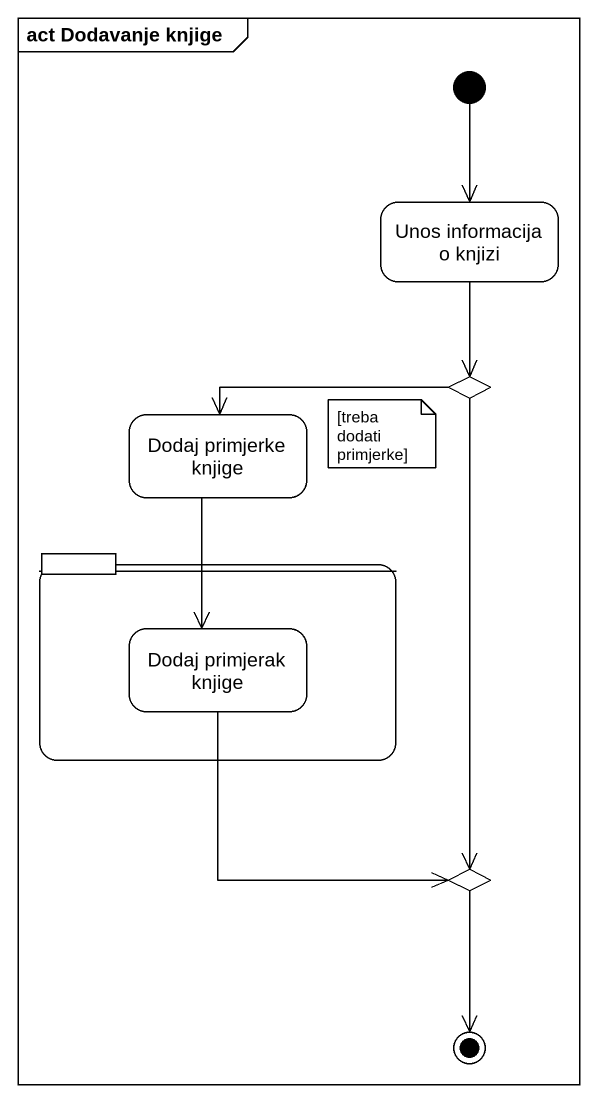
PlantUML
@startuml
mainframe act Dodavanje knjige
hide empty description
state "Unos informacija o knjizi" as Unos_informacija_o_knjizi
state choice1 <<choice>>
state "Dodaj primjerke knjige" as Dodaj_primjerke_knjige
state " " as state1 {
  state pin1 <<inputPin>>
  state "Dodaj primjerak knjige" as Dodaj_primjerak_knjige
}
state choice2 <<choice>>
[*] --> Unos_informacija_o_knjizi
Unos_informacija_o_knjizi --> choice1
choice1 -left-> Dodaj_primjerke_knjige
choice1 --> choice2
Dodaj_primjerke_knjige --> Dodaj_primjerak_knjige
Dodaj_primjerak_knjige --> choice2
choice2 --> [*]
note as N1
  [treba dodati primjerke]
end note
@enduml
